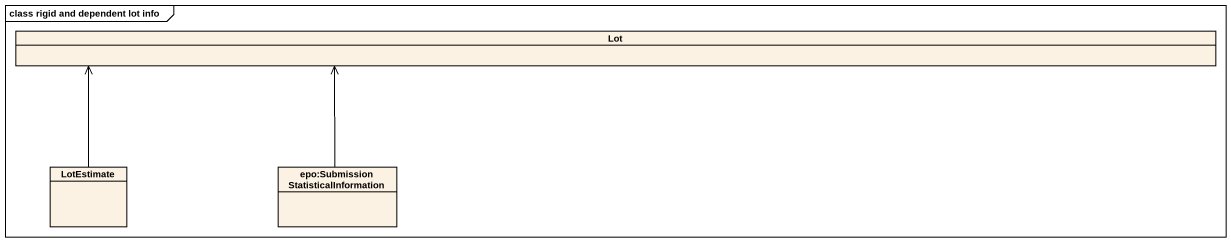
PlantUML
@startuml
mainframe class rigid and dependent lot info
hide circle
hide empty members
class Lot
class LotEstimate
class "epo:SubmissionStatisticalInformation" as epo_SubmissionStatisticalInf
LotEstimate -right-> Lot
epo_SubmissionStatisticalInf -right-> Lot
@enduml
